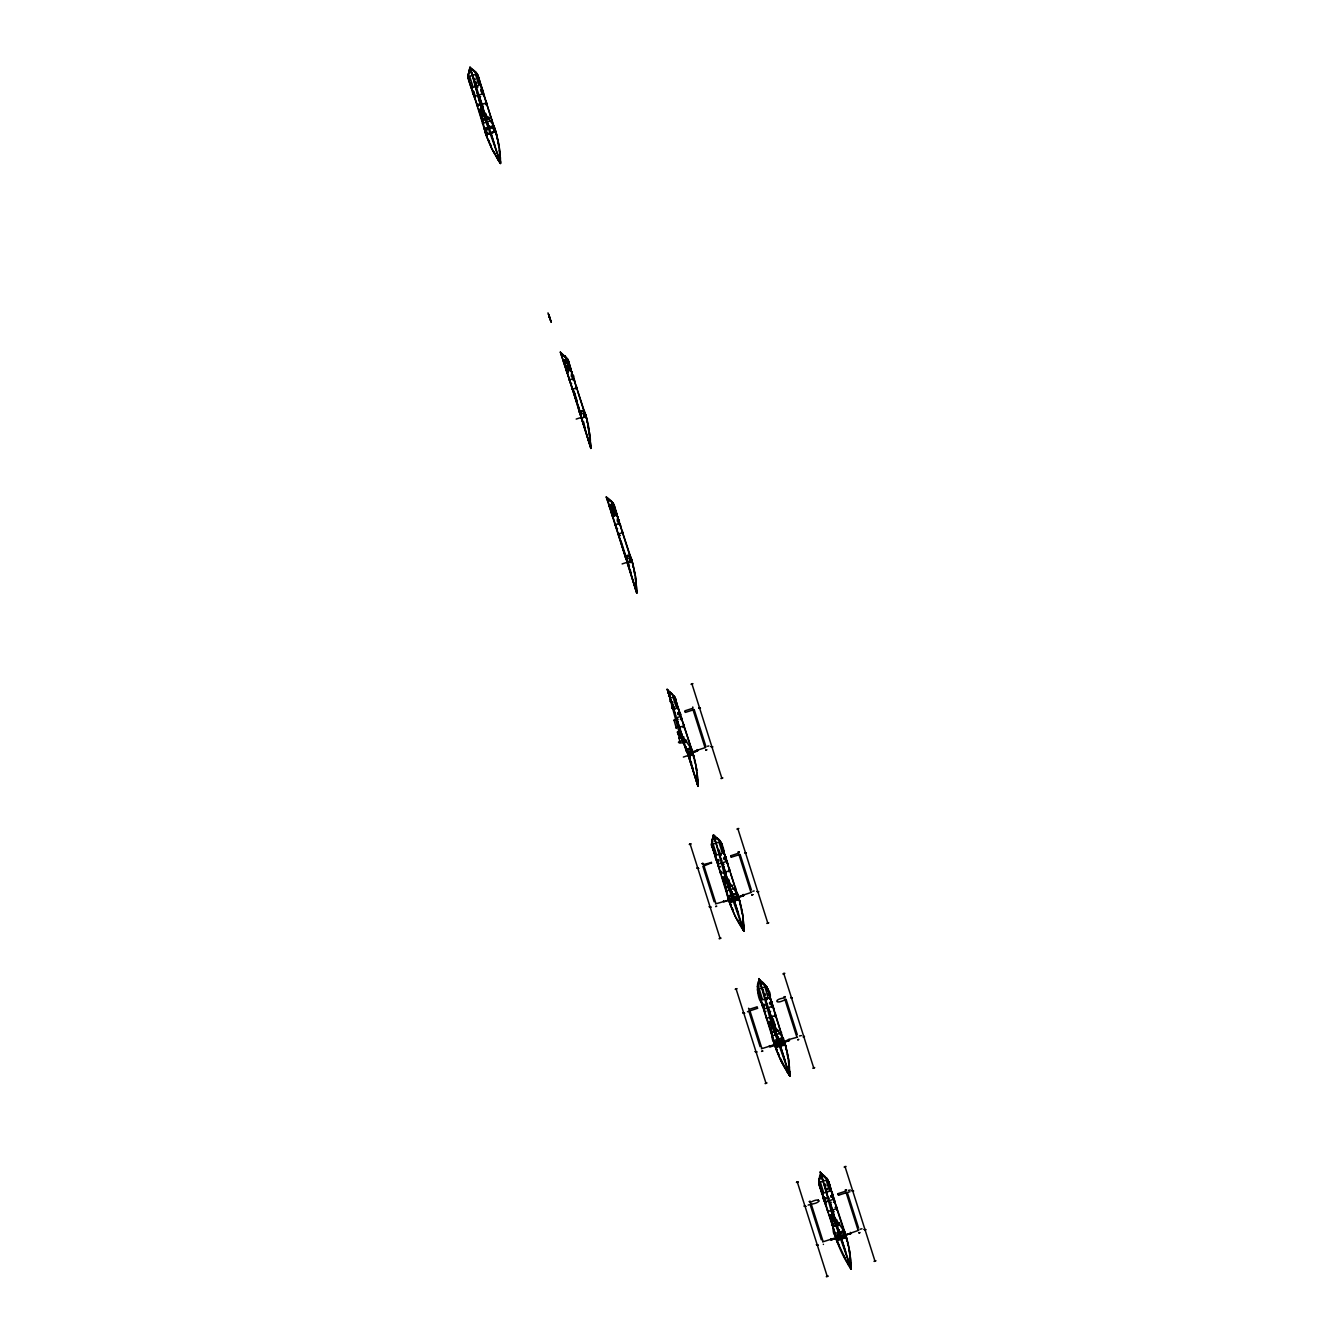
<?xml version="1.0" encoding="UTF-8"?>
<svg xmlns="http://www.w3.org/2000/svg" width="1344" height="1344" viewBox="0 0 1344 1344"><rect width="100%" height="100%" fill="white"/><g stroke="black" fill="none" stroke-linecap="round" stroke-linejoin="round"><path stroke-width="1.5" d="M497.851 159.634L498.288 160.272A29.568 1.142 56.3 0 1 499.195 161.599L500.472 163.464L499.968 154.022A111.888 109.603 -22.8 0 0 499.229 147.571A125.194 122.64 -22.8 0 0 496.591 134.518L480.715 85.646L481.841 87.36M590.822 448.375L590.352 442.982M636.25 583.783A111.888 109.603 -22.8 0 0 635.51 577.332A125.194 122.64 -22.8 0 0 632.873 564.278L632.352 562.313L635.46 576.089L636.72 589.344A29.568 2.167 88.1 0 0 636.737 590.957L636.77 593.208L636.3 585.766M697.956 781.687L697.956 782.477A29.568 2.167 88.1 0 0 697.973 784.09L698.023 786.341L697.486 776.916A111.888 109.603 -22.8 0 0 697.049 772.598M743.921 930.082A27.166 1.982 88.1 0 1 743.904 928.939L743.954 931.19L743.417 921.766A111.888 109.603 -22.8 0 0 742.694 915.298A125.194 122.64 -22.8 0 0 740.04 902.244L724.181 853.423M787.248 1072.21L787.685 1072.848A29.568 1.142 56.3 0 1 788.592 1074.175L789.852 1076.04L789.398 1073.268M673.008 708.557L671.866 706.742M774.262 1023.439L774.816 1025.035M672.353 708.221L674.05 707.767M686.75 748.558C684.18 751.582 687.876 747.634 686.078 750.422M732.866 894.046C731.052 897.053 732.614 890.887 732.01 895.255L727.843 897.406L724.298 878.287M777.924 1039.886C778.294 1037.518 777.235 1038.946 778.058 1038.408C778.697 1041.113 777.403 1039.668 778.075 1038.458C776.882 1043.566 783.401 1037.45 783.636 1039.097M838.891 1232.7C839.597 1230.97 839.076 1232.851 839.462 1232.599M671.345 701.551L670.438 699.737M590.352 442.025L590.218 442.999M730.464 885.293L730.061 884.083M711.9 843.965L711.917 842.537M757.831 988.814L759.646 980.633L765.106 985.37M819.101 1180.519L819.151 1183.056M674.251 710.976C673.512 710.422 674.587 706.188 672.067 707.465M778.058 1039.517L777.605 1038.694M493.886 125.882C496.507 126.823 482.362 127.949 484.579 129.746M583.968 412.003L584.354 410.693L579.449 412.255L572.998 390.23M630.336 556.231L629.647 557.138M683.592 743.03L687.574 752.27L686.616 750.238L691.757 749.414M737.184 893.021L727.658 896.095M733.202 896.146L732.178 895.205L737.47 893.491L737.688 894.701L726.096 877.666M783.552 1039.13L783.67 1039.214M826.661 1192.447L826.913 1192.699M732.077 895.726L732.816 894.634M481.169 110.258L482.546 110.258L480.329 110.628M486.209 102.967L477.338 105.689M481.354 115.601C491.921 116.071 482.009 109.687 481.37 115.618M488.981 125.63C488.426 130.385 489.266 122.623 488.141 127.176M488.645 127.865L489.838 128.453L488.88 127.596M487.922 126.134L488.93 127.277L488.863 125.832M580.675 413.734L581.162 414.557L579.449 412.255L580.978 414.422M580.692 414.557L580.793 413.549L580.793 415.33M580.894 415.498L580.994 414.019M622.49 532.661L618.122 534.257M626.858 557.743L626.606 558.583L625.38 557.105L606.262 496.961C609.47 498.977 616.711 505.159 613.435 507.226M626.909 559.49L626.724 558.382L626.17 559.339M626.892 559.255L626.371 559.81M668.405 693.386L669.48 692.546M668.321 691.656C670.118 696.511 665.902 686.297 667.464 689.724L698.023 786.391L696.108 780.343A163.061 2.906 72.2 0 0 691.757 766.466L688.75 756.991M669.95 697.25L668.926 694.126M671.126 701.501L670.236 701.518L671.278 701.753M673.142 708.406C670.673 709.262 673.714 703.097 673.428 708.019M672.79 706.289L673.613 707.885M676.099 727.591C676.973 729.91 675.091 724.786 680.114 726.701M679.358 738.679L679.123 737.386L683.659 736.814M683.726 725.861L679.375 727.39M683.642 736.982L679.342 738.646M685.843 740.124C691.303 744.206 666.758 743.383 685.86 740.158M687.036 751.548L686.885 749.801L687.809 753.379M687.019 749.969L686.549 748.558M687.473 752.153C688.246 750.674 683.777 748.138 687.103 749.599M717.881 864.242L726.751 861.403M724.634 878.002C724.836 874.961 727.07 879.715 723.778 878.371L724.752 878.405M729.658 870.71L720.821 873.482L712.454 847.207M728.549 879.262L729.422 882.134L724.601 882.89M732.95 894.818C729.725 892.87 734.261 894.6 731.808 894.97M732.379 896.364L733.186 895.205M763.812 1009.092L772.682 1006.253M771.674 1024.262L770.784 1021.238L771.607 1024.279L770.633 1021.406L771.221 1022.33M775.219 1027.085C776.11 1021.894 764.098 1032.562 775.202 1027.051M771.221 1032.78L777.722 1029.857L778.26 1030.999M775.891 1043.129L782.242 1040.861L783.35 1044.775M777.689 1039.601L778.529 1039.349M832.306 1221.494L832.238 1220.218L836.758 1219.814M833.112 1215.9L831.802 1215.967L833.918 1215.396M839.294 1222.939C842.302 1228.668 820.747 1225.056 839.126 1222.956M836.842 1208.609L828.005 1211.448M838.807 1232.431C839.748 1232.599 839.126 1231.558 838.975 1233.221M839.278 1233.792L840.487 1233.96M840.739 1233.674L839.563 1234.33M570.595 370.91L571.25 369.869L567.706 359.033L560.33 352.111L562.313 357.722M606.262 496.961L607.874 501.194M635.947 586.942L635.594 589.058M468.014 76.457L468.602 73.886M712.034 842.822L712.152 841.176M757.966 987.672L757.478 986.412L757.982 987.386M819.218 1180.805L820.882 1173.766L824.628 1176.79M671.899 706.81L672.538 706.087L672.269 708.221M489.216 127.495C486.713 125.815 491.299 126.958 487.889 126.067M777.672 1039.248L778.882 1039.114L777.756 1039.567M589.932 442.915L589.663 444.209M850.08 1264.469L850.298 1260.218A109.368 107.134 -22.8 0 0 850.097 1258.102M672.118 707.213L673.344 706.339L672.319 706.625M481.656 109.519L471.811 73.416C471.626 71.887 471.542 73.786 471.996 73.886M678.871 731.422L687.859 754.219M725.206 877.313L714.554 837.598M686.851 749.162L685.692 749.028L686.196 749.818M731.489 894.281L731.59 893.81M777.689 1039.886L778.529 1038.727M561.204 353.573L561.322 353.539M669.95 692.11L668.086 691.555L667.363 689.741L674.839 697.032L678.653 709.75M714.302 836.405L714.437 836.371M821.402 1174.186L822.746 1175.328M488.258 124.438L487.805 124.286M489.166 126.37L488.41 127.428M489.434 126.622L489.518 126.907M684.852 747.516L685.675 747.046M685.507 749.028L686.498 748.524M731.506 894.734L732.547 894.264M732.194 891.862L730.766 892.282L731.825 892.097M777.202 1036.879L778.126 1036.711L777.168 1036.862M838.169 1230.13L839.378 1229.844L838.387 1230.281M839.614 1231.843L838.891 1231.541M470.383 68.342L468.031 75.264M712.606 842.352L712.874 841.109M757.814 985.354L758.083 986.009M758.806 985.958L758.554 991.838L766.752 1018.332L775.589 1015.426M818.983 1178.285L819.403 1179.343L820.798 1172.707M819.37 1179.612L820.982 1174.001M696.83 782.191L697.2 777.403A109.368 107.134 -22.8 0 0 696.763 773.186M685.759 748.994C686.062 749.414 685.978 749.246 686.952 749.515M477.49 74.962L477.943 76.81M567.84 359.873L567.773 362.141M613.771 504.722L614.494 507.326M675.713 698.88C675.511 701.719 675.713 696.142 673.966 698.309M723.71 853.742C725.592 851.441 719.225 836.959 721.123 844.67M766.802 989.806L767.39 988.579L765.828 986.244M827.35 1181.561L827.954 1180.721L828.66 1182.014M568.73 361.939L567.79 363.334M614.141 504.89L617.182 514.718L612.394 516.214M766.836 990.998C768.818 986.63 771.994 997.198 769.339 998.861M828.643 1183.56L829.013 1182.737L831.331 1191.137M478.498 77.767L477.91 78.607M478.8 78.725L477.91 79.867M479.018 79.01L478.363 80.069M479.674 81.48L479.086 82.337M479.825 81.967L479.237 82.807M480.144 82.807L479.22 84.017M480.514 85.714L480.547 84.941M480.85 85.159L477.859 75.13M486.041 101.186L486.73 103.37L485.789 104.698M493.651 125.563L484.462 128.503M572.494 379.378L574.106 378.857L573.149 380.201M576.391 386.098L576.694 389.038M584.002 410.474L579.13 411.298L580.625 415.397L579.718 412.39A204.977 3.662 72.2 0 0 577.567 405.636L577.483 405.468M616.778 515.474L616.997 514.349L613.486 516.012M617.114 514.92L612.478 516.281M618.425 524.227L620.038 523.706L619.382 524.748M622.961 533.316L622.322 530.947M675.276 701.014L675.898 700.09M676.015 700.661L675.427 701.501M677.208 704.374L676.603 705.214M677.376 704.777L676.771 705.701M683.575 724.08L684.264 726.247L683.306 727.591M721.795 845.023L720.905 846.149M723.005 848.652L722.383 849.593M723.156 849.139L722.551 850.063M723.29 849.71L722.383 850.836M723.593 850.534L722.988 851.474M729.506 868.93L729.994 871.584L721.073 843.83L721.896 844.402L721.224 842.688L720.434 843.31M737.99 896.801L737.621 894.062M767.894 990.343L767.29 991.2M768.65 992.762L768.062 993.619M768.936 993.502L768.012 994.711M769.087 993.989L768.163 995.198M770.095 997.181L769.49 998.105M771.54 1007.042L773.136 1006.538L772.75 1007.294M775.438 1013.779L775.723 1016.702M772.178 1022.582L783.485 1038.912L782.762 1039.954M828.979 1182.989L827.333 1180.217M829.147 1183.392L828.542 1184.333M829.433 1184.45L828.542 1185.576M829.651 1184.736L828.694 1186.063M830.491 1187.592L829.87 1188.533M830.76 1188.6L829.853 1189.726M830.911 1189.087L830.004 1190.213M476.448 75.415L477.103 74.357L478.01 76.037M477.322 74.995L476.734 75.852M567.655 360.108C570.73 359.638 562.447 357.622 564.01 362.947M614.158 506.419L610.697 507.226L610.092 505.294L609.067 505.512L613.183 504.605M674.218 697.402L674.738 698.208L674.638 697.25M719.594 843.427L720.938 842.705L719.426 841.31M827.333 1180.838L827.736 1180.082L828.643 1181.762M469.426 73.382L469.795 72.106M488.292 126.806L488.09 125.899M731.758 894.55L732.883 894.365M478.346 76.474L475.994 72.173L469.98 67.2L467.964 77.129L472.265 89.712M469.039 70.745L468.972 72.223M469.207 70.258L469.594 68.981M720.77 841.882L713.446 834.943L711.413 844.872L715.73 857.455M712.018 840L712.505 838.471M714.42 835.85L713.462 834.994L713.546 836.438M719.712 840.353L713.714 835.783L711.631 841.764M712.454 840.42L713.714 835.783M757.949 984.85L758.839 983.27M758.906 981.372L759.007 982.783M819.588 1176.269L819.605 1177.932M819.823 1175.966L820.714 1174.404M821.268 1174.303L820.193 1171.649L820.798 1174.606M673.898 707.146L672.101 707.364M670.757 700.56L671.311 701.45L671.009 700.476M549.646 317.705L548.587 314.311M561.624 355.186L561.994 356.261A1.882 0.857 39.2 0 0 561.977 356.059L561.977 355.958M626.136 558.012L636.77 593.258L634.872 587.21A163.061 2.906 72.2 0 0 630.504 573.334L627.514 563.875M607.454 499.38L626.17 559.02L626.926 557.642M626.791 558.802L630.773 573.518M668.321 693.252L669.581 692.765M726.029 888.166L732.598 885.394L725.374 887.158M778.73 1039.282L778.092 1040.239M840.554 1233.254L839.278 1233.54L840.269 1234.212M840.168 1233.002L844.637 1231.474L844.855 1232.666M759.679 983.405L759.259 979.507L760.217 981.103M772.85 1021.423L773.136 1019.878M673.747 707.633L673.63 706.474M477.876 76.658L477.758 78.137M568.21 361.536L564.614 361.889L567.806 361.385M614.947 508.771L611.453 509.594L614.897 509.544M616.258 512.921L613.385 513.442M616.963 514.433L616.073 515.558M629.597 555.878L629.983 554.568L625.061 556.13L626.438 558.062M843.948 1231.826L844.334 1230.516L834.49 1233.674L835.514 1236.9L836.506 1235.774L837.732 1239.638L836.556 1240.025L836.203 1239.05L837.732 1239.638M613.486 506.52L614.107 505.596L610.714 506.52M766.853 989.066L766.634 986.53L767.374 988.562M828.089 1182.182L827.534 1180.082M629.16 553.594L613.637 504.689L610.092 505.294M731.657 893.995L733.034 894.449M569.285 365.652L565.824 365.702L567.89 371.095M569.839 367.433L566.748 367.903M570.444 369.331L567.353 369.785M615.468 511.325L612.377 511.795M616.224 513.694L613.133 514.164L613.67 515.458M678.031 708.607L675.545 698.93M833.986 1200.427L834.389 1199.654L835.078 1201.838L833.465 1202.342M488.712 127.462L488.762 128.503M549.108 317.066L550.049 318.881M580.188 413.364L590.839 448.409L590.806 446.124A29.568 2.167 88.1 0 1 590.789 444.494L587.009 419.647L571.082 370.608L572.174 372.288M580.289 413.599L581.263 413.028M670.354 701.702L671.429 702.559M688.078 752.422L692.614 768.516L692.362 767.088A111.233 108.965 -22.8 0 0 692.009 765.223M779.537 1041.163L778.579 1041.617M836.69 1225.862L839.16 1233.708L840.571 1233.641M562.464 354.53L562.783 354.648M607.253 498.389L607.253 497.868M668.892 691.303L667.481 689.909M670.354 692.412L671.227 693.588M715.562 837.362L714.756 835.968M717.562 838.219L715.898 837.48M766.702 986.714L763.106 983.287L764.467 983.926M822.007 1174.135L820.529 1172.741L821.318 1175.429M824.746 1176.202L823.066 1174.925M488.141 126.487L489.031 126.218M483.101 94.987L483.756 93.946L484.445 96.113M568.26 363.518C571.704 360.662 558.768 366.122 568.714 362.124L568.21 360.058M569.285 366.761L569.89 365.837L566.446 366.946L567.958 372.002M570.444 370.423L571.066 369.499L567.554 371.162M614.796 510.3C613.553 509.443 608.597 511.426 614.947 510.787M616.123 514.45L616.728 513.526L613.284 514.634M680.77 717.713L681.274 716.839L681.962 719.006L680.366 719.527M690.581 749.297L691.236 747.701L686.364 749.196M726.566 862.73L727.205 861.689L727.894 863.856M836.724 1210.121L836.674 1206.912L835.078 1207.416M474.062 70.997L470.249 68.057L468.082 74.743M474.718 71.719L477.305 75.482M564.85 355.723L566.798 358.579M565.337 356.059L564.228 355.706M611.184 501.682L606.665 498.103M610.159 500.556L612.461 503.042M667.884 691.186L672.017 693.706M672.168 694.411L673.075 695.47M720.77 842.923L721.51 843.343L718.536 839.076M470.35 70.157C471.626 68.309 469.778 71.501 472.601 75.382M499.195 160.675L498.59 157.45A163.061 2.906 72.2 0 0 494.222 143.573L491.232 134.098M713.765 837.749L714.857 837.396L713.798 837.883M732.53 893.525L732.01 894.936M742.644 928.25C744.29 927.679 742.174 929.83 742.039 925.193A163.061 2.906 72.2 0 0 737.688 911.316L734.681 901.841M759.73 982.733L760.553 982.212M789.818 1071.386L789.818 1072.159A29.568 2.167 88.1 0 0 789.835 1073.772L789.886 1076.04L788.441 1073.419L789.533 1073.066M840 1232.196L839.126 1231.642M607.824 501.245L607.841 501.161A1.882 0.857 39.2 0 0 607.908 500.892L607.958 500.892M669.11 694.546L669.077 694.294A1.882 0.857 39.2 0 0 669.161 694.025L668.522 693M569.134 367.534L570.058 366.324L566.597 367.433M475.541 72.576L476.263 73.466M719.006 840.319L719.292 840.672M764.35 984.43L759.662 980.683L757.562 986.614M764.938 985.152L765.811 986.294M574.795 393.574L574.577 393.758M482.58 120.439L488.88 118.423L488.813 117.281M610.512 509.107L609.538 507.007M615.166 515.323L611.873 504.302L608.849 505.008M626.539 558.902L629.244 558.096L630.302 561.926M626.556 559.726L626.556 560.246M626.993 560.196L625.699 557.088M670.942 699.821L670.337 699.787M673.982 720.182L677.443 718.25M687.254 751.296L686.969 750.506M691.538 755.059L690.497 751.229L687.221 752.136M768.281 998.138L764.921 987.017L759.192 988.73L762.552 999.852L770.28 997.534M778.378 1030.865L771.221 1032.763M844.654 1237.891C847.19 1230.415 832.104 1234.934 838.538 1239.857M772.531 1020.449L773.254 1020.13M566.882 358.764L566.614 358.394M613.738 504.857L612.965 502.925M719.729 841.21L719.225 840.47M471.055 69.888L481.673 109.284M821.688 1175.53L832.406 1215.598M850.416 1266.25L850.55 1266.166M686.196 747.113L685.138 747.482M685.826 749.7L686.902 749.381M742.829 928.334L725.306 878.606M821.167 1175.681L823.234 1181.09M549.898 318.427L549.746 317.957M470.686 69.754L469.997 67.234M499.716 160.49L481.354 108.746L481.589 109.822M788.81 1073.184L787.97 1070.026A163.061 2.906 72.2 0 0 783.619 1056.166L780.612 1046.69M580.692 415.531L580.087 413.314M614.174 506.402L613.166 504.168M827.518 1180.116L827.232 1178.688L828.862 1182.552M484.411 129.259L481.018 110.527M483.336 109.822L482.446 110.023L493.92 126.05M680.854 732.715L679.946 732.85M725.962 877.85L726.734 877.414L725.894 877.682M778.092 1040.054C769.541 1048.958 773.203 1029 770.431 1023.187M567.773 367.853L566.446 366.946M668.539 692.63L669.732 695.94M850.298 1266.149L851.122 1269.206L849.845 1267.325A29.568 1.142 56.3 0 0 848.921 1265.981M669.715 696.192L668.59 695.89L669.161 694.848M674.554 697.502L674.839 697.032M767.239 987.739L782.275 1036.426M489.686 128.587L488.729 128.302M493.954 132.199C496.474 124.421 481.32 129.427 487.906 134.131M569.184 370.49L565.925 359.402L562.918 360.158L580.877 414.305M579.818 413.482L580.944 412.255M580.238 414.49L579.802 412.138M584.304 417.11L583.262 413.213L580.037 414.17M609.605 506.486L609.941 507.78M671.294 702.29L671.798 701.669M724.92 882.336L728.918 881.059M732.648 896.767L733.656 895.675M737.419 899.942L736.31 896.011L729.96 898.279M836.455 1220.184L832.625 1221.444M489.871 127.68L488.645 128.083L490.039 127.915M686.179 751.044L687.422 750.641L686.162 750.96M620.374 535.517L618.895 536.054L618.139 534.156M589.999 445.519L590.839 448.409M607.438 499.716L609.454 500.791M743.114 928.351L743.954 931.241L742.51 926.15M788.978 1073.218L771.422 1023.674M808.097 1205.131L809.323 1204.627M761.242 986.11C761.628 985.253 760.334 985.438 761.359 986.177M748.742 1008.437L748.507 1008.269M822.108 1178.486L845.611 1251.617M728.683 899.002L729.338 897.809C726.986 899.556 730.464 901.824 729.254 899.606L727.961 897.053M760.25 982.464L770.969 1022.045M775.874 1046.522A125.126 122.573 -22.8 0 1 775.202 1044.439C772.817 1045.38 777.101 1042.742 774.614 1043.851M835.682 1237.454L836.942 1237.186L835.85 1236.984M485.486 132.854L486.612 132.401M729.674 898.884L730.027 900.01L728.801 900.446L730.061 900.144M774.866 1045.447L775.992 1044.977L774.766 1045.279M836.556 1240.025C833.851 1237.757 839.345 1236.934 835.985 1238.328L837.194 1238.11L836.069 1238.63C838.454 1237.505 834.372 1239.588 836.842 1236.866M585.295 414.775L583.901 413.582L584.791 413.213M630.319 559.759L631.226 559.625M691.555 753.043L692.462 752.741M737.906 896.045C737.806 895.709 738.041 898.094 738.629 897.49L737.486 897.758L738.679 897.372M784.61 1042.356L783.418 1042.742L784.325 1042.44M836.119 1238.563L837.245 1238.126M845.578 1235.573C843.998 1235.976 846.115 1234.363 846.3 1236.883L844.788 1236.295L845.981 1235.909M747.449 1011.746L748.726 1011.276M477.322 74.138L481.135 86.873M493.517 125.832L478.262 76.188M568.613 361.099L571.469 371.784M613.99 505.932L617.417 516.634M721.157 843.914L724.584 854.599M766.601 987.907L767.659 988.764M827.82 1180.99L831.751 1192.582M833.616 1198.344L828.895 1181.897M471.996 90.535L471.862 88.486L485.923 134.299L487.116 133.93L485.89 130.066C482.11 132.737 488.914 132.098 485.218 131.275M728.801 900.346L729.994 899.926L730.565 901.656L729.036 901.068L715.31 856.229L715.445 858.262M774.631 1044.876L775.841 1044.473L776.496 1046.506L774.967 1045.918L776.496 1046.506M499.598 160.524L500.489 163.498L499.666 154.51A109.368 107.134 -22.8 0 0 499.229 150.31M494.458 128.302C491.35 129.814 497.28 129.965 494.038 129.998L494.945 129.864M630.101 559.238L630.739 558.062M691.975 751.195L691.421 752.623M789.398 1067.606L789.348 1066.598A111.888 109.603 -22.8 0 0 788.626 1060.147A125.194 122.64 -22.8 0 0 785.971 1047.094C784.644 1039.836 782.477 1040.458 783.838 1040.894M832.457 1193.086L831.348 1191.355L845.359 1233.742L844.334 1234.817C848.232 1234.246 842.268 1236.211 845.074 1234.01M471.895 72.912L494.978 145.908M691.891 683.76C688.766 685.306 695.453 683.155 691.891 683.76L721.795 778.008C718.62 779.537 725.34 777.42 721.795 778.008M690.11 843.931C687.019 845.443 693.622 843.326 690.11 843.931L719.998 938.179C716.738 939.674 723.509 937.658 719.998 938.179M737.822 828.61C734.58 830.088 741.334 828.072 737.822 828.61L767.726 922.858C764.434 924.353 771.271 922.337 767.726 922.858M715.092 840.454L715.159 840.974M732.497 894.281L732.161 893.726M736.042 988.781C732.967 990.36 739.57 988.109 736.042 988.781L765.929 1083.029C762.821 1084.574 769.474 1082.39 765.929 1083.029M783.754 973.442C780.679 974.971 787.282 972.854 783.754 973.442L813.658 1067.707C810.55 1069.253 817.202 1067.069 813.658 1067.707M797.278 1181.897C794.186 1183.426 800.806 1181.309 797.278 1181.897L827.165 1276.162C823.973 1277.69 830.76 1275.574 827.165 1276.162M845.006 1166.575C841.898 1168.104 848.568 1165.987 845.006 1166.575L874.894 1260.84C871.718 1262.369 878.438 1260.252 874.894 1260.84M630.235 559.692L630.857 559.289M691.774 752.522L692.395 751.43L691.169 751.817L692.446 751.615M784.459 1041.734L783.418 1042.608M844.586 1235.64L845.83 1235.338L844.62 1235.758M584.926 414.439L585.564 414.641M738.041 897.254L738.461 896.7M783.3 1042.339L789.062 1039.214M844.889 1235.354L845.779 1235.186M496.373 135.425A125.126 122.573 -22.8 0 0 494.525 129.058C494.021 126.739 494.81 127.764 493.651 128.94L494.928 128.722M584.976 413.986L583.985 413.851C587.664 412.238 581.297 412.742 584.976 412.692L583.934 413.7M738.074 896.801L751.548 892.349M784.006 1041.65L761.342 1048.79M485.369 132.703L486.578 132.3M728.7 900.026L729.91 899.623M494.357 129.125L495.163 129.511L493.954 129.931L495.163 129.746L494.021 130.166M585.564 414.674L584.371 414.943M630.638 558.886L630.118 559.272M737.822 896.851L738.444 896.666C737.167 897.288 737.318 894.247 738.074 895.507L737.05 896.515L738.31 896.213M783.754 1041.701L770.112 998.273M584.052 414.019L585.262 413.633M630.05 559.104L631.277 558.701L630.05 559.07L631.26 558.684L629.798 555.593M691.303 752.22L692.513 751.834L691.286 752.203L692.513 751.817L675.293 699.233M737.15 896.834L738.377 896.448M845.796 1236.866A125.126 122.573 -22.8 0 0 845.158 1234.783L850.802 1233.842M485.839 134.165L495.566 131.04M498.288 160.272L491.77 148.714L486.074 134.753L495.802 131.628L496.591 134.501M576.19 419.076L581.045 417.514M622.121 563.926L626.976 562.363M683.357 757.058L688.212 755.479M728.498 899.438L729.725 899.035L728.23 898.666L729.338 897.809M728.549 899.606L729.775 899.22M774.379 1044.137L775.656 1043.885L774.161 1043.515L775.27 1042.642L774.934 1044.557M787.685 1072.848L781.15 1061.29L775.471 1047.329L785.417 1044.96M836.455 1239.874L846.199 1236.749M836.203 1239.017L836.707 1240.445L846.434 1237.337L849.811 1252.037L851.071 1265.292A29.568 2.167 88.1 0 0 851.088 1266.905A27.166 1.982 88.1 0 0 851.105 1268.064L851.122 1269.173L849.223 1263.158A163.061 2.906 72.2 0 0 844.855 1249.282L841.562 1238.899M485.167 132.065L486.394 131.678L485.554 131.981M486.545 132.182L485.856 132.334M729.842 899.422L729.002 899.707M728.767 900.228L729.305 900.06M738.394 897.59L737.453 897.775L738.629 897.288M775.908 1044.691L775.236 1044.91M774.833 1045.498L776.026 1045.111M836.472 1238.042L836.808 1237.942M476.213 86.57L476.465 84.941M475.81 85.26L475.591 82.186M476.196 87.226L476.314 87.343M471.374 88.704L468.367 79.145L469.543 79.38M474.835 95.239L473.273 94.668L474.835 95.239L473.609 91.375L472.382 91.762L473.138 94.181M481.001 89.006C483.941 88.334 478.481 89.897 482.227 92.87L483.454 92.467L482.983 91.073L481.723 91.325M472.517 92.249L473.609 91.375M472.651 92.669L473.945 92.467M481.27 89.947L482.496 89.51L482.916 90.821M473.138 94.231L474.382 93.845L473.995 92.602M483.118 91.493L482.227 92.87M479.304 96.986L480.614 96.566M478.38 104.126L477.876 104.647M485.134 103.874L486.73 103.37M482.412 123.413L492.257 120.254M487.502 123.06L487.687 123.631M485.923 134.299L484.781 130.939L485.89 130.066M486.326 131.477L484.982 131.544L486.175 131.04M493.534 128.604L494.861 128.537M484.982 131.544L486.209 131.158L484.781 130.939M494.81 128.386L493.534 128.621L494.844 128.486M495.684 131.174L494.155 130.586L495.667 131.174L494.626 127.781M486.074 134.736L495.802 131.611M547.982 312.866L548.839 315.151M549.125 316.529L549.528 317.352M549.394 316.277L551.057 321.905M550.99 321.653L549.461 316.781M565.908 367.013L566.16 370.171M566.462 371.364L571.25 369.869M571.351 373.918C574.274 373.262 568.831 374.808 572.578 377.782L573.804 377.378C574.073 372.742 569.587 376.32 573.317 375.934M573.468 376.421L572.578 377.782M569.134 379.764L573.636 378.571M570.293 381.696L569.386 380.386M571.654 383.645L570.242 382.956M572.275 389.038L573.25 388.718M572.191 389.407L576.542 387.744M572.83 389.743L560.33 352.111M575.484 388.786L577.08 388.282M573.283 391.104L571.855 388.03M584.623 411.55L584.506 411.415M581.112 413.078L580.541 414.691L586.522 433.994M583.901 413.582L585.11 413.146M586.018 416.086L584.506 415.498L586.018 416.086L584.976 412.692M586.152 416.522L581.28 418.085L586.152 416.539L586.942 419.429A125.194 122.64 -22.8 0 1 589.26 430.332M614.645 506.957L611.134 508.62M612.091 515.021L611.184 512.182M617.014 515.458L631.949 560.935L630.437 560.347L631.63 559.961L632.873 564.262M618.122 517.121L616.997 515.407M617.282 518.767C620.222 518.095 614.762 519.658 618.509 522.631L619.399 521.254L618.509 522.631M617.585 519.792L618.895 519.607M615.065 524.614L619.567 523.421M616.224 526.546L615.317 525.218M617.585 528.494L616.174 527.806M619.181 533.568L617.786 532.879M625.867 558.046L627.11 557.676M629.983 558.869L631.21 558.482C628.337 556.45 631.882 557.021 631.949 560.935M629.832 558.432L630.907 557.542M632.083 561.372L627.211 562.934L632.302 562.145M667.699 690.262L667.985 691.202M668.842 693.874L668.556 693.42M669.598 696.763L669.127 695.822L669.917 696.982M669.446 696.595L678.838 731.27M670.085 698.141L673.092 697.368L676.519 708.154L673.798 709.884M671.681 702.458L670.522 701.064L671.462 700.762M671.664 705.029L672.622 704.81M671.916 705.734L673.126 705.348M679.358 710.254L678.25 708.54L694.109 757.394A125.194 122.64 -22.8 0 1 696.763 770.448M678.518 711.9C681.458 711.228 675.998 712.774 679.745 715.764L680.635 714.386L679.745 715.764M677.561 713.227L680.014 712.404L680.501 713.916M693.134 708.17L684.919 710.808L685.322 712.085M680.501 713.966L679.258 714.235M693.638 709.766L685.44 712.387L685.138 711.497M676.301 717.73L680.803 716.554M676.553 718.351L678.132 719.46M678.871 727.322L679.022 726.012M682.651 726.768L684.264 726.247M679.678 728.364L680.45 729.086M677.41 732.11L680.35 731.17L681.29 734.093L678.317 735.017L677.41 732.11L680.366 731.186M677.897 733.656L678.804 733.471L677.846 733.522M685.037 746.004L685.49 746.878L685.171 745.903M691.622 749.213L680.282 732.883M687.607 751.027L687.422 752.153M691.169 751.817C692.832 750.389 690.295 749.078 693.202 754.068L691.673 753.48L693.202 754.068M687.607 753.413L705.617 747.499M687.674 753.614L697.654 750.926L687.859 754.236M693.319 754.505L688.464 756.067L693.319 754.505L696.696 769.222L697.956 782.477M715.428 841.327L715.31 841.193M719.729 855.271L719.527 854.146L719.796 855.238M719.393 854.196L719.662 855.053M725.29 855.103L724.181 853.39M717.074 859.118C714.218 860.311 719.662 858.362 718.301 862.966L716.738 862.394L718.301 862.966M725.81 856.817C722.904 857.842 726.13 855.221 726.062 857.59M702.962 864.612L711.362 862.613M716.117 860.462L718.57 859.622L718.99 860.916M725.962 857.304L723.542 858.228M731.321 857.136L730.867 855.725L739.066 853.02M703.483 866.191L711.43 862.831M716.587 861.974L717.83 861.588L717.377 860.143M726.432 858.799L724.954 858.346M731.354 857.186L739.57 854.599M725.676 860.597L726.902 860.21L725.34 859.639L725.676 860.597L724.45 856.733M722.383 863.621L723.778 866.796L723.341 865.788M722.77 864.713L724.063 864.31M720.048 866.376L718.452 866.897L718.267 864.965M720.233 866.779L719.729 867.317M721.661 871.45L720.065 871.954L720.938 874.255M725.374 871.87L726.365 871.55M728.599 871.618L730.195 871.097M726.298 876.036L723.341 876.96L724.265 879.883L727.222 878.942L726.298 876.019M723.828 878.506L724.735 878.321M725.878 891.139L735.722 887.981M731.052 891.106L731.119 891.072M732.11 895.894L733.37 895.49L732.094 896.095M715.411 903.941L743.602 895.826M723.475 900.782L723.811 901.874L743.518 895.524M739.133 898.918L737.621 898.313L739.133 898.918L738.074 895.507M729.523 902.462L739.25 899.338L740.057 902.244M758.957 978.55L759.931 980.986M759.158 978.886L759.494 979.541M761.662 1002.305C757.663 1001.062 755.513 979.625 759.814 980.801M761.292 985.958L761.309 986.496M763.106 989.587L763.678 992.023M765.626 1000.003C765.626 998.525 765.106 1001.398 766.786 998.76M765.542 999.718L765.458 998.995M757.428 989.705L776.479 1050.151A125.194 122.64 -22.8 0 0 781.838 1062.331A111.888 109.603 -22.8 0 0 784.963 1068.01L788.138 1072.596M770.515 999.449L767.642 988.764M761.376 1003.111L761.242 1001.078M771.221 999.953L770.112 998.222M771.742 1001.666C769.625 999.046 774.228 1005.85 770.784 1002.876M763.123 1004.438C760.267 1005.228 763.476 1003.078 763.442 1005.362M748.894 1009.462L757.109 1006.824M771.893 1002.154L769.423 1002.893L769.843 1004.186M784.997 997.87C773.035 998.995 775.085 1005.413 785.501 999.449M763.762 1006.421C761.578 1007.916 761.51 1003.195 764.501 1004.506M749.414 1011.041L757.579 1008.302M764.232 1007.815L762.67 1007.244L764.232 1007.815L763.51 1005.598M771.607 1005.446L772.834 1005.06L771.271 1004.472L771.607 1005.446L770.381 1001.582M764.383 1011.73L765.979 1011.226M769.709 1011.646L770.683 1011.326M772.296 1016.4L770.885 1015.694M774.53 1016.467L776.126 1015.946M772.229 1020.886L769.272 1021.81L770.196 1024.733L773.153 1023.792L772.145 1019.239M769.742 1023.288L770.767 1023.288L769.726 1023.204M771.842 1022.616L772.716 1022.414M771.809 1035.989L781.654 1032.83M777.017 1035.485L777.202 1036.61L776.866 1035.535M778.226 1041.012L779.419 1040.491M784.006 1040.357L785.064 1043.75L783.552 1043.162L784.745 1042.776L785.064 1043.75L775.219 1046.758L774.161 1043.515L775.27 1042.642M783.031 1041.516L784.241 1041.062M797.479 1037.182L789.13 1039.466L789.482 1040.542L769.692 1046.472L769.406 1045.598M789.449 1040.374L769.86 1047.043M775.454 1047.312L785.182 1044.187M820.68 1172.69L821.604 1173.816M820.798 1173.094L820.882 1173.766M822.31 1178.906L822.595 1179.545M819.638 1185.19L824.309 1199.352M828.492 1182.334L827.938 1181.174M822.007 1194.413L819.302 1184.702M822.898 1195.421L819.05 1185.055L818.731 1179.545M822.007 1194.362L823.116 1196.093L822.494 1194.211M824.242 1197.084L823.133 1197.958L824.242 1197.084L825.468 1200.948L823.906 1200.377L825.468 1200.948M832.978 1194.799C831.096 1191.053 835.565 1200.377 831.936 1195.74M810.13 1202.594C820.428 1196.479 822.662 1203.098 810.65 1204.174M830.676 1196.059L833.146 1195.286M846.25 1191.002L838.034 1193.64L838.505 1195.102M838.538 1195.219L846.737 1192.582M832.86 1198.579L834.086 1198.193L832.524 1197.605L832.86 1198.579L831.634 1194.715M825.636 1204.862L824.947 1202.695L826.543 1202.174M829.937 1202.695L831.247 1202.275M832.927 1212.12L834.221 1211.7M830.525 1214.959L833.482 1214.018L830.508 1214.942L831.449 1217.866L834.389 1216.908L844.754 1232.398M832.104 1215.211L832.994 1217.362M832.087 1215.161L831.97 1214.203M831.012 1216.488L831.919 1216.37L830.962 1216.337M832.574 1216.572L840.235 1234.615M849.996 1265.645L832.826 1216.841M833.213 1226.148L839.345 1224.182M838.102 1228.668L838.354 1229.474M839.328 1233.187C829.954 1241.688 834.691 1221.31 831.634 1216.169M835.162 1235.791L835.027 1234.884M843.898 1233.406C845.275 1231.961 846.3 1235.052 844.267 1234.649L845.258 1233.49L843.898 1233.406L845.124 1237.27M835.733 1237.572L836.942 1237.186L835.414 1236.648L836.506 1235.774M835.414 1236.648L836.808 1236.749M844.183 1234.38L845.393 1233.943M822.578 1241.923L845.628 1234.649L844.402 1235.035M858.715 1230.314L850.55 1233.154M850.315 1232.347L850.618 1233.372L831.046 1239.974M848.484 1265.342L836.707 1240.462L846.434 1237.32M850.769 1266.199L850.198 1266.266M739.015 898.783L729.288 901.908L728.23 898.666M739.267 899.354L729.523 902.479L735.218 916.44L741.754 927.998A29.568 1.142 56.3 0 1 742.661 929.326A27.166 1.058 56.3 0 1 743.299 930.283L743.921 931.207M691.354 752.405L692.58 752.018M738.511 896.868L737.352 897.456M844.469 1235.22L845.678 1234.85M836.186 1237.69L836.959 1237.202M728.818 900.396L730.027 900.026M836.002 1238.362L837.211 1238.009M488.46 125.782L489.401 126.554M692.748 706.978L692.832 707.196M823.334 1244.242L823.435 1244.46M564.06 361.922L570.41 383.074M691.454 752.707L692.714 752.522M468.518 75.953L468.3 78.742M758.1 991.015L758.537 992.813M758.302 991.889L758.604 992.023M819.353 1184.131L819.101 1182.787M819.571 1184.921L820.613 1185.324M752.774 891.29L754.186 890.938M848.098 1192.178L850.013 1191.742M859.958 1229.256L862.008 1228.786M691.555 752.926L692.698 752.64M629.866 558.55L631.126 558.247M692.362 751.363L691.085 751.565L692.143 750.658M707.566 746.256L708.893 745.97M799.428 1035.955L801.377 1035.569M848.4 1190.381L850.349 1190.011M803.494 1035.686L804.468 1036.829L803.057 1036.93M778.008 1040.575L779.117 1040.054M482.597 120.456L482.026 119.28L488.83 117.298M671.714 702.257L670.337 700.325M731.371 901.874L730.33 899.455M778.798 1041.516L771.221 1022.818M777.235 1046.741L776.261 1044.305M626.186 559.02L627.01 559.222L626.186 557.105M468.518 77.347L469.829 80.472M468.098 77.616L468.703 78.17M712.925 848.098L711.984 845.074M819.252 1183.694L820.462 1186.181M818.681 1182.821L819.084 1181.947M590.1 445.217L588.941 442.361A163.061 2.906 72.2 0 0 584.573 428.484L581.582 419.026M711.648 845.998L711.463 843.679M757.915 988.546L757.999 990.511M469.896 79.111L468.804 78.809M470.988 82.958L469.913 82.656M471.156 83.446L470.064 83.126M472.315 87.108L471.24 86.806M472.567 87.931L471.492 87.629L472.315 88.334M714.454 850.702L713.378 850.382M715.613 854.364L714.538 854.062M715.764 854.851L714.689 854.532M760.082 994.577L758.923 994.224M760.234 995.064L758.957 994.627M761.393 998.726L760.234 998.374M761.544 999.214L760.385 998.861M774.934 1041.415L773.59 1040.928M821.772 1189.154L820.697 1188.852M822.041 1189.978L820.966 1189.658M823.2 1193.64L822.041 1193.287M823.351 1194.127L822.091 1193.707M825.972 1203.082L824.947 1202.695M758.705 990.074L757.831 989.722L758.117 991.838M475.171 97.339L474.314 96.986L475.003 99.154M711.934 844.805L713.026 847.274M715.781 856.078L714.907 855.725M773.926 1042.188L774.833 1042.306M712.354 847.039L715.327 856.279M758.201 991.385L758.369 990.494M469.224 79.43L468.938 80.052M561.204 354.463L562.397 355.169M766.752 1019.021L765.996 1016.803M712.505 847.862L712.135 846.77M670.706 693.907L668.791 693.034M822.679 1175.966L823.805 1176.739M672.101 708.036L674.05 708.221L673.159 705.566M713.815 836.035L717.444 838.824M763.594 982.985L759.377 979.793L759.478 981.271M820.546 1172.808L827.366 1178.839M730.128 884.201L729.926 883.613M563.522 355.942L564.564 356.748M716.638 838.757L717.679 839.58M762.569 983.606L766.08 987.101M742.342 926.671L743.131 922.253A109.368 107.134 -22.8 0 0 742.694 918.036M826.829 1192.447L826.694 1192.582M473.878 70.795L476.683 73.164M672.437 694.814L667.901 691.236M824.51 1176.504L825.535 1177.63M824.846 1177.546L826.61 1179.293M498.07 158.659L497.364 157.97L498.372 159.298M740.83 925.697L741.821 927.041M848.702 1264.368L847.997 1263.679L849.005 1265.006M788.273 1071.521L787.181 1070.362M475.154 72.694L475.978 73.584M566.076 357.706L560.717 353.254M565.505 357.605L567.05 359.419M563.623 361.082L564.816 362.779M672.672 695.57L673.495 696.478M719.376 839.966L718.418 839.58M825.418 1177.344L826.09 1178.1M848.971 1264.116L847.896 1262.822M483.286 93.66L474.432 96.516M497.801 157.786L496.255 155.602M741.25 925.529L740.208 924.118M611.89 502.27L612.578 503.177M612.259 503.345L612.982 504.269M673.126 695.402L673.714 696.175M827.064 1179.41L826.56 1177.949M499.985 161.734L495.583 155.434M743.45 929.477L739.032 923.16A111.888 109.603 -22.8 0 1 735.907 917.482A125.194 122.64 -22.8 0 1 730.548 905.302L729.842 903.403M788.76 1073.47L789.886 1076.09M848.501 1264.469L846.199 1261.142A111.888 109.603 -22.8 0 1 843.091 1255.447A125.194 122.64 -22.8 0 1 837.732 1243.267L837.026 1241.369M849.391 1265.729L850.618 1267.459L850.601 1259.731A111.888 109.603 -22.8 0 0 850.147 1255.414M773.388 1040.743L783.098 1037.383L783.216 1039.382M742.661 929.342L743.299 930.283M566.647 358.327L567.37 359.57M610.747 507.629L609.218 505.562L609.521 506.47M674.554 697.536L674.201 696.058M567.454 359.268L568.361 360.948M613.385 504.118L614.275 505.764M720.569 842.1L721.728 843.914M625.38 557.105L626.338 558.986M568.159 361.402L576.895 388.752M564.816 362.779L565.253 363.67L564.614 361.889M674.419 697.25L675.847 700.106M474.701 78.372L475.255 79.699M476.095 82.034L476.633 83.328M470.081 68.695L470.081 67.435L470.669 69.065M477.204 86.251L477.758 87.578M479.035 95.458L480.48 99.574M479.892 98.045L480.312 99.053M468.854 72.677L468.686 73.433M481.505 103.118L483.151 107.856M481.858 104.395L482.614 106.294L480.665 100.162M481.824 110.225L489.602 128.906M468.586 79.817L477.792 106.646L476.599 104.227M564.85 362.208L564.312 360.931M567.403 370.675L568.109 372.49M581.179 412.843L581.095 414.002L580.423 411.936M580.255 412.255L581.162 414.557M610.546 506.738L611.1 508.049M611.453 509.594L613.519 514.97M626.354 556.786L626.909 559.07M626.539 558.902L625.733 556.987L630.353 555.761M672.386 701.753L672.941 703.08M677.41 720.938L677.846 721.946M674.05 720.166L676.402 728.448M679.157 732.497L683.172 742.375M713.462 836.674L713.059 837.95M720.502 853.507L721.207 855.305M725.323 872.138L726.062 874.037L723.962 867.367M725.29 877.968L733.068 896.65M760.754 981.002L760.418 981.742M764.854 993.384L765.559 995.182M766.382 997.466L766.937 998.76M766.987 999.667L766.584 998.827M768.415 1008.05L774.766 1027.555M771.254 1016.988L771.994 1018.886M820.814 1172.758L821.083 1174.169M825.334 1184.098L826.039 1185.895M826.879 1188.23L827.417 1189.524M845.258 1233.49L847.224 1240.226A125.194 122.64 -22.8 0 1 849.862 1253.28M830.525 1203.754L830.945 1204.762M832.138 1208.827L832.658 1210.524M832.642 1210.591L833.246 1212.002L830.256 1202.594M834.691 1221.074L836.287 1225.19M730.867 855.691L731.254 856.934M743.165 894.466L743.434 895.272M782.93 1041.214L782.662 1040.273M766.954 1003.682L767.441 1005.211M830.642 1238.765L831.046 1239.941L850.634 1233.406M767.39 988.579L767.743 989.722M486.394 135.66L487.099 137.558L485.57 133.291L487.116 133.93M775.774 1048.236L776.479 1050.151M730.548 905.302L729.036 901.034L730.565 901.656M837.732 1243.267L836.707 1240.462M713.563 835.229L714.134 836.791M550.721 321.233L551.225 322.09M697.536 750.59L697.234 749.582L697.502 750.422M623.515 550.603L623.482 550.502A204.977 3.662 72.2 0 1 625.649 557.239L626.354 559.474A204.977 3.662 72.2 0 1 629.16 568.361M678.804 712.874L679.207 714.101M677.578 713.278L677.981 714.487M764.518 1004.556L764.921 1005.766M830.693 1196.093L831.079 1197.319M757.546 1008.235L757.294 1007.462M818.378 1200.058L818.748 1201.234M549.259 315.823L548.386 314.16M838.438 1194.9L838.102 1193.909M825.854 1197.907L823.402 1198.73M711.245 862.176L711.564 863.251M550.738 320.964L550.25 319.822M770.633 1021.406L770.969 1022.398M760.234 981.473L759.377 979.793L784.997 1060.466M743.501 895.541L743.198 894.617M618.912 519.674C620.021 520.934 617.602 521.942 617.719 520.195M723.61 858.413L723.912 859.337M825.871 1197.958L826.157 1198.898M824.645 1198.378L824.964 1199.419M562.33 357.756L563.102 360.142M779.486 1043.129L779.47 1043.196M823.519 1199.117L824.981 1199.436M694.193 709.565L705.97 746.693M740.124 854.414L751.397 889.93M786.055 999.264L797.328 1034.779M847.308 1192.38L858.564 1227.912M693.067 709.918L704.844 747.062M739.015 854.767L750.792 891.912M784.946 999.617L796.723 1036.745M846.182 1192.75L857.959 1229.878M574.106 378.857L574.795 381.041M620.038 523.706L620.726 525.874M630.168 555.643L630.504 556.718M691.757 749.851L691.438 748.877M737.688 894.701L737.537 894.247M773.136 1006.538L773.825 1008.706M493.819 126.806L494.542 129.058M577.517 390.751L584.892 413.969A125.126 122.573 -22.8 0 1 586.135 418.186M730.632 873.583L736.966 893.575M844.15 1231.558L833.784 1199.234L825.082 1202.023L828.425 1212.355L827.232 1209.936M493.265 127.697L494.491 131.561M583.615 412.608L584.842 416.472M629.546 557.458L630.773 561.322M690.782 750.59L692.009 754.438M736.714 895.423L737.94 899.287M783.871 1044.137L783.233 1042.121M573.938 390.902L577.114 400.898M611.537 509.443L613.67 516.146M772.985 1018.567L774.883 1024.565M827.03 1188.701L827.316 1189.625M626.606 557.844L626.976 558.835M574.913 395.674L579.818 411.113M620.844 540.506L625.75 555.962M626.035 556.819L626.993 559.154M719.057 849.929L719.897 852.583M728.448 879.782L730.464 886.217M774.749 1025.758L773.959 1023.288M570.797 384.283L574.308 395.338A145.135 2.587 72.2 0 1 576.862 403.368M618.66 535.198L619.819 538.843M671.177 700.308L670.522 701.064M671.916 703.231L675.326 714.034M677.158 719.779L682.03 735.185M727.608 878.842L730.061 886.57M713.446 834.943L738.427 913.651M832.709 1210.222L834.389 1216.908M499.044 160.826L500.136 160.474M671.597 705.146L672.706 708.54M485.251 118.222L485.654 119.482M728.717 885.965L729.103 887.208M774.648 1030.814L775.051 1032.058M483.437 113.904L483.84 115.164M680.971 736.798L681.358 738.058M726.902 881.647L727.306 882.907M772.834 1026.497L773.237 1027.757M834.07 1219.63L834.473 1220.873M724.819 876.49L725.626 878.724M678.569 733.488L679.913 742.728M478.43 108.646L482.866 122.64M485.083 129.612L485.789 131.863M721.879 876.389L727.591 894.382M767.189 1019.239L773.522 1039.231M774.161 1041.23L774.463 1042.188M829.063 1214.354L835.397 1234.363L822.629 1196.244M823.015 1197.487L824.242 1201.351M704.021 866.006L715.798 903.134M749.952 1010.856L761.729 1047.984M811.205 1203.972L822.982 1241.117M702.912 866.359L714.168 901.874M748.843 1011.209L760.099 1046.724M810.079 1204.342L821.352 1239.857M578.323 406.358L578.676 407.484M579.751 410.861L580.104 411.97M624.977 553.459L625.33 554.585M686.885 750.372L687.59 752.606M631.226 574.946L633.998 583.8M586.79 434.868L590.352 446.662M679.056 732.01L679.694 733.874M670.186 697.586L668.388 692.58L669.194 693.924M634.066 584.002L634.469 585.278M695.705 778.411L692.462 768.079A204.977 3.662 72.2 0 0 691.79 765.895M695.822 778.764L697.519 784.644M634.57 585.648L636.283 591.511M845.359 1233.742L846.3 1236.883M850.634 1267.459L851.105 1269.173M789.079 1073.268L789.382 1074.343M739.519 900.295L742.627 914.071L743.887 927.31A29.568 2.167 88.1 0 0 743.904 928.922M496.07 132.552L499.178 146.328L500.438 159.583A29.568 2.167 88.1 0 0 500.455 161.196A27.166 1.982 88.1 0 0 500.472 162.355L500.489 163.447M846.703 1238.261L847.224 1240.226M785.988 1047.094L785.45 1045.145L788.558 1058.921L789.818 1072.159M693.588 755.446L694.109 757.394M586.421 417.463L586.942 419.429M712.673 847.174L712.454 845.863M580.558 412.843L580.894 414.019M692.362 767.088L692.614 768.516M631.361 575.383L631.109 573.955A111.233 108.965 -22.8 0 0 630.37 570.226M585.178 429.106L585.43 430.534L585.178 429.106A111.233 108.965 -22.8 0 0 584.438 425.376M712.454 845.695L712.572 846.67M819.05 1181.662L819.118 1183.56M789.113 1068.01L789.062 1067.102A109.368 107.134 -22.8 0 0 788.34 1060.786M789.869 1074.931L789.869 1075.082A27.166 1.982 88.1 0 1 789.835 1073.789M636.754 592.116L636.754 592.25A27.166 1.982 88.1 0 1 636.737 590.974M851.088 1266.922L851.105 1268.064M500.455 161.213L500.472 162.355M851.054 1264.133L851.054 1263.142M500.422 158.407L500.422 157.433M590.369 440.916L590.318 438.934A111.888 109.603 -22.8 0 0 589.579 432.482M590.066 441.235L590.016 439.421A109.368 107.134 -22.8 0 0 589.294 433.121M494.474 153.518A111.888 109.603 -22.8 0 1 492.458 149.738A125.194 122.64 -22.8 0 1 487.099 137.558M491.333 146.194A125.126 122.573 -22.8 0 1 490.442 144.211M489.586 142.212A125.126 122.573 -22.8 0 1 488.762 140.179M487.2 136.03A125.126 122.573 -22.8 0 1 486.478 133.93M495.197 153.754A109.368 107.134 -22.8 0 1 494.189 151.922M499.212 161.599A27.166 1.058 56.3 0 1 499.85 162.557M496.91 137.558A125.126 122.573 -22.8 0 1 497.398 139.709M497.851 141.842A125.126 122.573 -22.8 0 1 498.641 146.093M580.423 414.624A204.977 3.662 72.2 0 1 585.295 430.097M583.531 421.646A111.233 108.965 -22.8 0 1 584.002 423.511M586.706 420.336A125.126 122.573 -22.8 0 1 587.244 422.47M588.202 426.754A125.126 122.573 -22.8 0 1 588.991 431.004M590.822 447.266A27.166 1.982 88.1 0 1 590.806 446.124M629.849 570.562A204.977 3.662 72.2 0 1 630.538 572.762M620.659 541.531A145.135 2.587 72.2 0 1 621.516 544.202M621.936 545.546A145.135 2.587 72.2 0 1 622.793 548.218M627.85 560.885A111.233 108.965 -22.8 0 1 628.421 562.766M628.958 564.631A111.233 108.965 -22.8 0 1 629.462 566.496M632.638 565.186A125.126 122.573 -22.8 0 1 633.175 567.319M633.679 569.47A125.126 122.573 -22.8 0 1 634.553 573.737M635.242 577.97A109.368 107.134 -22.8 0 1 635.947 584.27M689.674 755.899A111.233 108.965 -22.8 0 1 690.211 757.764M691.169 761.494A111.233 108.965 -22.8 0 1 691.606 763.358M692.698 754.034A125.126 122.573 -22.8 0 1 693.89 758.302M694.428 760.452A125.126 122.573 -22.8 0 1 694.915 762.586M695.789 766.87A125.126 122.573 -22.8 0 1 696.494 771.103M697.99 785.232A27.166 1.982 88.1 0 1 697.973 784.09M681.475 733.32A145.135 2.587 72.2 0 1 681.912 734.664M688.296 754.841A204.977 3.662 72.2 0 1 689.707 759.293M690.396 761.494A204.977 3.662 72.2 0 1 691.085 763.694M733.051 909.938A125.126 122.573 -22.8 0 1 732.211 907.906M731.422 905.856A125.126 122.573 -22.8 0 1 730.666 903.773M738.646 921.497A109.368 107.134 -22.8 0 1 737.654 919.666M727.843 879.497A145.135 2.604 72.2 0 1 728.7 882.185M729.12 883.529A145.135 2.604 72.2 0 1 729.96 886.183M738.629 898.884A125.126 122.573 -22.8 0 1 739.25 901.018M739.822 903.151A125.126 122.573 -22.8 0 1 740.846 907.435M741.3 909.569A125.126 122.573 -22.8 0 1 742.09 913.836M780.73 1058.786A125.126 122.573 -22.8 0 0 782.594 1062.634A109.368 107.134 -22.8 0 0 785.652 1068.194M778.982 1054.788A125.126 122.573 -22.8 0 1 778.142 1052.755M777.353 1050.706A125.126 122.573 -22.8 0 1 776.597 1048.622M788.592 1074.192A27.166 1.058 56.3 0 1 789.23 1075.133M784.56 1043.734A125.126 122.573 -22.8 0 1 785.182 1045.867M785.753 1048.001A125.126 122.573 -22.8 0 1 786.29 1050.151M787.248 1054.418A125.126 122.573 -22.8 0 1 788.021 1058.686M773.354 1023.002A145.135 2.604 72.2 0 1 774.631 1027.034M839.395 1245.888A125.126 122.573 -22.8 0 1 838.589 1243.822M837.833 1241.755A125.126 122.573 -22.8 0 1 837.11 1239.655M844.822 1257.631A109.368 107.134 -22.8 0 1 843.847 1255.766M849.845 1267.325A27.166 1.058 56.3 0 1 850.483 1268.266M846.418 1239A125.126 122.573 -22.8 0 1 846.989 1241.134M847.526 1243.267A125.126 122.573 -22.8 0 1 848.03 1245.418M848.887 1249.685A125.126 122.573 -22.8 0 1 849.593 1253.918M500.002 157.114L499.951 158.794L500.002 157.114M636.283 586.874L636.233 588.554L636.283 586.874M697.536 780.007L697.469 781.687L697.536 780.007M743.467 924.857L743.4 926.537L743.467 924.857M850.634 1262.839L850.584 1264.502L850.634 1262.839M698.813 707.918L700.409 708.238L698.813 707.918M711.077 746.609L712.69 746.928L711.077 746.609M744.744 852.768L746.34 853.087L744.744 852.768M757.008 891.458L758.621 891.778L757.008 891.458M790.675 997.618L792.271 997.937L790.675 997.618M851.911 1190.75L853.524 1191.053L851.911 1190.75M864.175 1229.441L865.788 1229.743L864.175 1229.441M469.694 76.306L473.155 87.276L478.934 85.512L475.524 74.441L469.711 76.255M713.143 844.049L716.621 855.002L722.4 853.255L718.99 842.167L713.16 843.982M820.31 1182.031L823.788 1192.985L829.567 1191.221L826.207 1180.2L820.31 1182.031M697.015 868.073L698.628 868.426L697.015 868.073M709.279 906.763L710.909 907.116L709.279 906.763M742.946 1012.922L744.559 1013.275L742.946 1012.922M755.21 1051.613L756.84 1051.966L755.21 1051.613M804.182 1206.055L805.812 1206.408L804.182 1206.055M816.446 1244.729L818.076 1245.098L816.446 1244.729M705.835 750.086L706.944 749.767L705.869 750.036M702.072 863.671L703.181 863.352L702.122 863.638M715.663 906.528L716.772 906.209L715.714 906.478M738.175 852.079L739.284 851.76L738.175 852.079M751.766 894.936L752.875 894.6L751.766 894.936M761.594 1051.378L762.703 1051.042L761.594 1051.378M784.106 996.929L785.215 996.61L784.224 996.845M797.698 1039.786L798.806 1039.45L797.815 1039.685M809.256 1201.654L810.365 1201.334L809.374 1201.553M845.342 1190.062L846.468 1189.742L845.342 1190.062M858.934 1232.902L860.042 1232.582L858.984 1232.868M773.422 1021.591L772.447 1021.91L773.422 1021.591M585.514 414.422L584.27 414.725L585.463 414.254M494.256 129.629L494.357 129.595M630.538 559.39L630.638 559.356M486.444 131.88L485.234 132.283L486.444 131.863M631.495 559.524L630.302 559.927L631.445 559.507M738.679 897.506L737.486 897.893L738.679 897.506M494.995 128.94L493.769 129.31L494.995 128.94M585.346 413.851L584.17 414.406L585.329 413.834M784.375 1041.499L783.149 1041.902L784.375 1041.516M837.026 1237.404L835.8 1237.79L837.026 1237.421M482.496 104.832L481.656 105.622L482.496 104.832M482.849 108.31L479.875 109.217L480.816 112.14L483.773 111.199L482.832 108.276M495.029 129.058L493.836 129.494L495.046 129.142M672.991 705.012L671.765 705.382L673.008 705.062M725.945 872.558L725.122 873.365L725.945 872.558M771.876 1017.408L771.053 1018.214L771.876 1017.408M833.112 1210.541L832.289 1211.33L833.112 1210.541M787.466 1071.252L786.761 1070.546L787.466 1071.252M675.108 714.05L675.578 715.512L675.125 714.05M721.056 858.9L721.51 860.362L721.056 858.9M828.223 1196.882L828.677 1198.344L828.223 1196.882M733.32 897.59L733.79 899.086L733.32 897.59M840.487 1235.573L840.974 1237.068L840.487 1235.573"/></g></svg>
